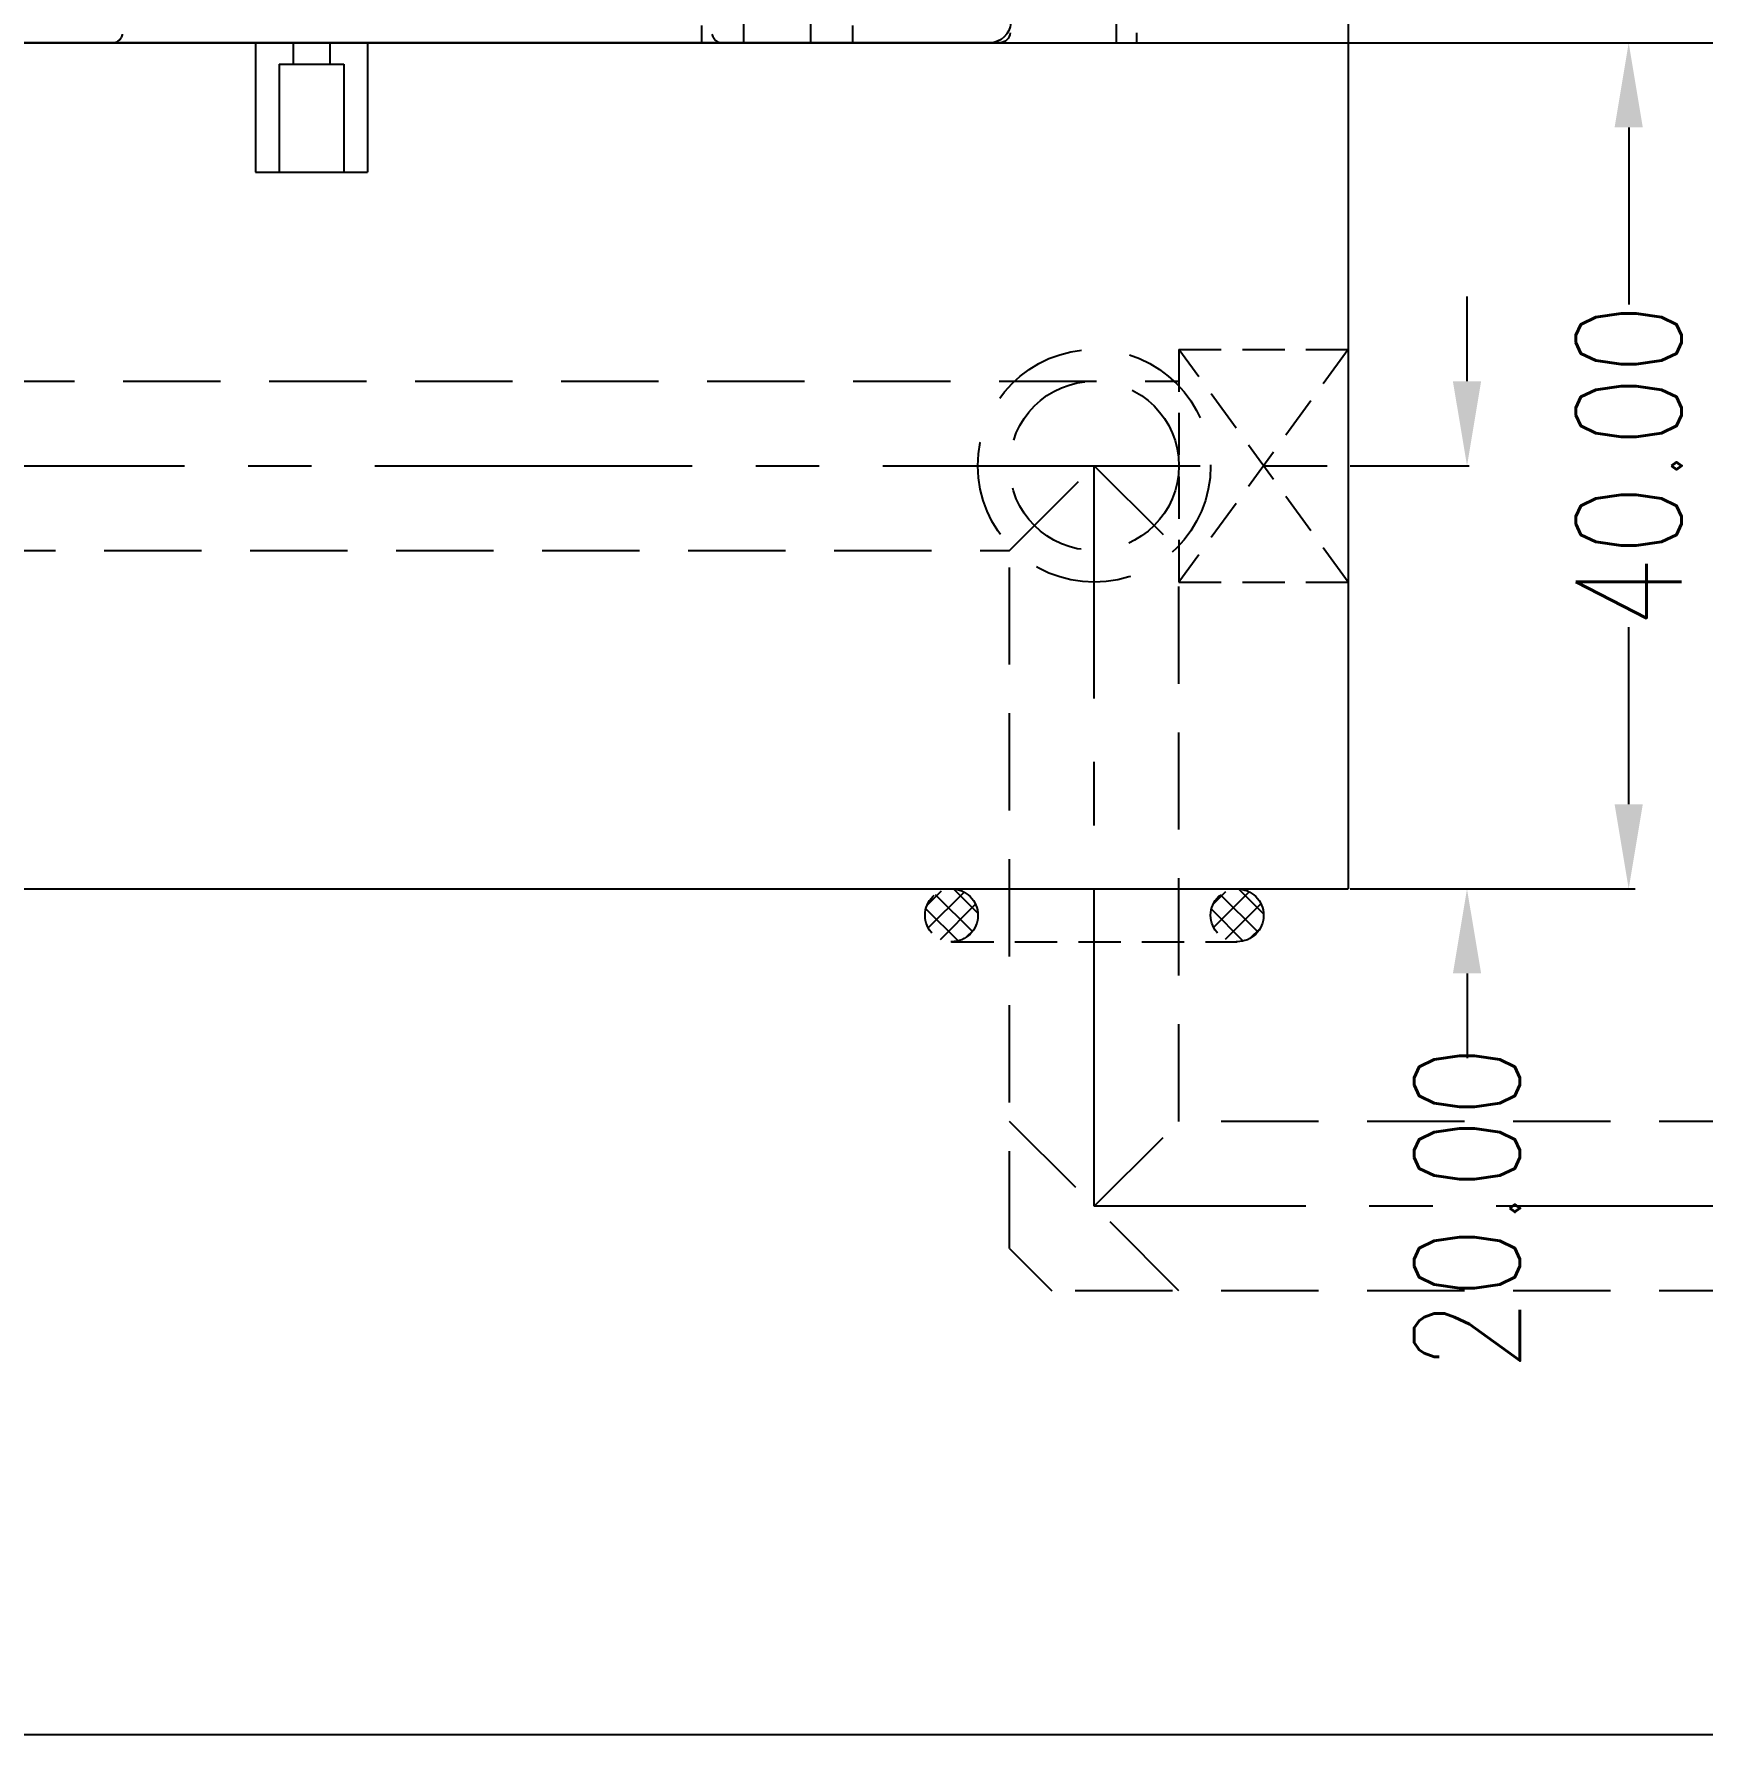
# Model space of a CAD drawing. Header units: millimetres. Extents: x 30214 to 31354, y -22640 to -21834.
# Drawn here: x 30784.7 to 30863.5, y -22499 to -22418.6 of the extents above; entities that cross this region are included whole.
import ezdxf

# ---------------------------------------------------------------- set-up
doc = ezdxf.new("R2010")
doc.units = ezdxf.units.MM
doc.header["$LTSCALE"] = 8
doc.linetypes.add('CENTER', pattern=[2, 1.25, -0.25, 0.25, -0.25])
doc.linetypes.add('HIDDEN', pattern=[0.375, 0.25, -0.125])
doc.layers.get('DEFPOINTS').update_dxf_attribs({"color": 6})
doc.layers.add('Cav-cor', color=30, linetype='Continuous')
doc.layers.add('WT', color=4, linetype='Continuous')
doc.layers.add('dim', color=3, linetype='Continuous', lineweight=15)
doc.styles.get("Standard").update_dxf_attribs({"font": 'txt.shx', "width": 0.8, "bigfont": 'chineset.shx'})
doc.dimstyles.new('ISO-25', dxfattribs={"dimtxt": 5, "dimasz": 4, "dimexe": 0.3, "dimexo": 0.3, "dimtad": 0, "dimzin": 1, "dimdsep": 46, "dimtxsty": 'Standard', "dimcen": 0, "dimclrd": 3, "dimclre": 3, "dimclrt": 3, "dimazin": 0, "dimtfac": 1, "dimtofl": 0, "dimtmove": 0, "dimatfit": 0, "dimfxl": 0, "dimarcsym": 0})
doc.dimstyles.new('副本副本ISO-25', dxfattribs={"dimtxt": 5, "dimasz": 4, "dimexe": 0.1, "dimexo": 0.1, "dimgap": 0.1, "dimtad": 0, "dimzin": 1, "dimdsep": 46, "dimtxsty": 'Standard', "dimcen": 0, "dimclrd": 3, "dimclre": 3, "dimclrt": 3, "dimadec": 1, "dimazin": 0, "dimtfac": 1, "dimtofl": 0, "dimtmove": 0, "dimatfit": 0, "dimfxl": 0, "dimarcsym": 0})

# ---------------------------------------------------------------- blocks, each defined once
blk = doc.blocks.new('*D27443')
at = {"layer": 'DEFPOINTS', "color": 0}
for p in [(30846.766, -22418.98), (30860.026, -22418.98), (30846.766, -22458.98)]:
    blk.add_point(p, dxfattribs=at)
at = {"layer": 'dim', "color": 3, "lineweight": -2}
for p, q in [((30847.066, -22418.98), (30860.326, -22418.98)), ((30860.026, -22422.98), (30860.026, -22431.355)), ((30860.026, -22454.98), (30860.026, -22446.605)), ((30847.066, -22458.98), (30860.326, -22458.98))]:
    blk.add_line(p, q, dxfattribs=at)
at = {"layer": 'dim', "color": 3}
for points in [[(30860.692, -22422.98), (30859.359, -22422.98), (30860.026, -22418.98)], [(30859.359, -22454.98), (30860.692, -22454.98), (30860.026, -22458.98)]]:
    blk.add_solid(points, dxfattribs=at)
at = {"layer": 'dim', "color": 3, "insert": (30860.026, -22438.98), "char_height": 5, "attachment_point": 5, "rotation": 90}
blk.add_mtext('40.00', dxfattribs=at)
blk = doc.blocks.new('20150513.134757')
at = {"layer": 'WT', "linetype": 'HIDDEN'}
h = blk.add_hatch(dxfattribs=at)
h.set_pattern_fill('ANSI37', color=125, scale=0.25, angle=180, style=0)
h.set_pattern_definition([(135, (36119.48756, -17509.4995), (0.561266008, 0.561266008), []), (45, (36119.48756, -17509.4995), (0.561266008, -0.561266008), [])])
h.paths.add_polyline_path([(-8, 1.25, -1), (-5.5, 1.25, -1)])
h.paths.add_polyline_path([(5.5, 1.25, -1), (8, 1.25, -1)])
at = {"layer": 'WT', "color": 125, "linetype": 'HIDDEN'}
for p, q in [((-6.75, 2.5), (6.75, 2.5)), ((-6.75, 0), (6.75, 0))]:
    blk.add_line(p, q, dxfattribs=at)
for centre in [(-6.75, 1.25), (6.75, 1.25)]:
    blk.add_circle(centre, 1.25, dxfattribs=at)
blk = doc.blocks.new('20150513.114825')
at = {"layer": 'WT', "color": 125, "linetype": 'HIDDEN'}
for p, q in [((-5.5, 8), (5.5, 8)), ((5.5, 8), (-5.5, 0)), ((-5.5, 8), (5.5, 0)), ((-5.5, 0), (-5.5, 8)), ((5.5, 0), (5.5, 8)), ((-5.5, 0), (5.5, 0))]:
    blk.add_line(p, q, dxfattribs=at)
blk = doc.blocks.new('*D27483')
at = {"layer": 'DEFPOINTS', "color": 0}
for p in [(30846.766, -22438.98), (30846.766, -22458.98), (30852.383, -22458.98)]:
    blk.add_point(p, dxfattribs=at)
at = {"layer": 'dim', "color": 3, "lineweight": -2}
for p, q in [((30852.383, -22434.98), (30852.383, -22430.98)), ((30846.866, -22438.98), (30852.483, -22438.98)), ((30846.866, -22458.98), (30852.483, -22458.98)), ((30852.383, -22462.98), (30852.383, -22466.98))]:
    blk.add_line(p, q, dxfattribs=at)
at = {"layer": 'dim', "color": 3}
for points in [[(30851.716, -22434.98), (30853.05, -22434.98), (30852.383, -22438.98)], [(30853.05, -22462.98), (30851.716, -22462.98), (30852.383, -22458.98)]]:
    blk.add_solid(points, dxfattribs=at)
at = {"layer": 'dim', "color": 3, "insert": (30852.383, -22474.08), "char_height": 5, "attachment_point": 5, "rotation": 90}
blk.add_mtext('20.00', dxfattribs=at)
blk = doc.blocks.new('20160903.110910')
at = {"layer": 'Cav-cor', "color": 241}
for p, q in [((-83.459, 14.511), (-83.459, 8.391)), ((-80.297, 14.511), (-80.297, 8.391)), ((-98.895, 8.391), (-98.895, 8.865)), ((-97.921, 8.391), (-97.921, 9.338)), ((-85.448, 9.207), (-85.448, 8.391)), ((-78.308, 9.207), (-78.308, 8.391)), ((-92.404, 8.391), (-108.878, 8.391)), ((-92.404, 8.391), (14.647, 8.391)), ((-62.53, 8.391), (-62.53, 2.271)), ((-60.745, 8.391), (-60.745, 7.371)), ((-59.011, 8.391), (-59.011, 7.371)), ((-57.226, 8.391), (-57.226, 2.271)), ((-61.408, 7.371), (-61.408, 2.271)), ((-58.348, 7.371), (-61.408, 7.371)), ((-58.348, 7.371), (-58.348, 2.271)), ((-57.226, 2.271), (-62.53, 2.271))]:
    blk.add_line(p, q, dxfattribs=at)
for centre, radius in [((-91.929, 9.391), 1), ((-92.404, 8.891), 0.5)]:
    blk.add_arc(centre, radius, 183, 270, dxfattribs=at)

msp = doc.modelspace()

# ---------------------------------------------------------------- linework, layer by layer
for p, q in [((30846.766, -22418.98), (30876.266, -22418.98)), ((30838.766, -22498.98), (30691.766, -22498.98)), ((30888.766, -22498.98), (30838.766, -22498.98))]:
    msp.add_line(p, q)
at = {"layer": 'Cav-cor', "color": 241}
for p, q in [((30846.766, -22382.98), (30846.766, -22458.98)), ((30716.766, -22418.98), (30846.766, -22418.98)), ((30716.766, -22458.98), (30846.766, -22458.98))]:
    msp.add_line(p, q, dxfattribs=at)
at = {"layer": 'Cav-cor', "color": 241, "linetype": 'HIDDEN', "ltscale": 0.5}
for centre, start, end in [((30788.347, -22418.48), 270, 350), ((30817.186, -22418.48), 190, 270)]:
    msp.add_arc(centre, 0.5, start, end, dxfattribs=at)
at = {"layer": 'WT', "color": 125, "linetype": 'HIDDEN', "ltscale": 2.3}
for p, q in [((30726.766, -22434.98), (30838.766, -22434.98)), ((30830.766, -22442.98), (30834.766, -22438.98)), ((30834.766, -22438.98), (30838.766, -22442.98)), ((30732.766, -22442.98), (30830.766, -22442.98)), ((30830.766, -22475.98), (30830.766, -22442.98)), ((30838.766, -22469.98), (30838.766, -22442.98)), ((30838.766, -22477.98), (30830.766, -22469.98)), ((30834.766, -22473.98), (30838.766, -22469.98)), ((30886.766, -22469.98), (30838.766, -22469.98)), ((30830.766, -22475.98), (30832.766, -22477.98)), ((30886.766, -22477.98), (30832.766, -22477.98))]:
    msp.add_line(p, q, dxfattribs=at)
at = {"layer": 'WT', "color": 125, "linetype": 'CENTER', "ltscale": 1.5}
for p, q in [((30728.766, -22438.98), (30846.766, -22438.98)), ((30834.766, -22473.98), (30834.766, -22438.98)), ((30916.766, -22473.98), (30834.766, -22473.98))]:
    msp.add_line(p, q, dxfattribs=at)
at = {"layer": 'WT', "color": 125, "linetype": 'HIDDEN', "ltscale": 2.3}
for radius in [5.5, 4]:
    msp.add_circle((30834.766, -22438.98), radius, dxfattribs=at)

# ---------------------------------------------------------------- block references
at = {"layer": 'dim', "xscale": -1}
msp.add_blockref('20160903.110910', (30737.888, -22427.37), dxfattribs=at)
at = {"layer": 'WT', "color": 125, "linetype": 'HIDDEN', "ltscale": 2.3, "rotation": -90}
msp.add_blockref('20150513.114825', (30838.766, -22438.98), dxfattribs=at)
at = {"layer": 'WT', "color": 125, "linetype": 'HIDDEN', "ltscale": 2.3}
msp.add_blockref('20150513.134757', (30834.766, -22461.48), dxfattribs=at)

# ---------------------------------------------------------------- dimensions: what is measured, and where the dimension line sits
at = {"layer": 'dim'}
dim = msp.add_linear_dim(base=(30860.026, -22418.98), p1=(30846.766, -22458.98), p2=(30846.766, -22418.98), angle=90, dimstyle='ISO-25', override={"dimscale": 1}, dxfattribs=at)
dim.commit()
dim.dimension.update_dxf_attribs({"geometry": '*D27443', "text_midpoint": (30860.026, -22438.98)})
dim = msp.add_linear_dim(base=(30852.383, -22458.98), p1=(30846.766, -22438.98), p2=(30846.766, -22458.98), angle=90, dimstyle='副本副本ISO-25', dxfattribs=at)
dim.commit()
dim.dimension.update_dxf_attribs({"geometry": '*D27483', "text_midpoint": (30852.383, -22474.08)})

doc.saveas('drawing.dxf')
